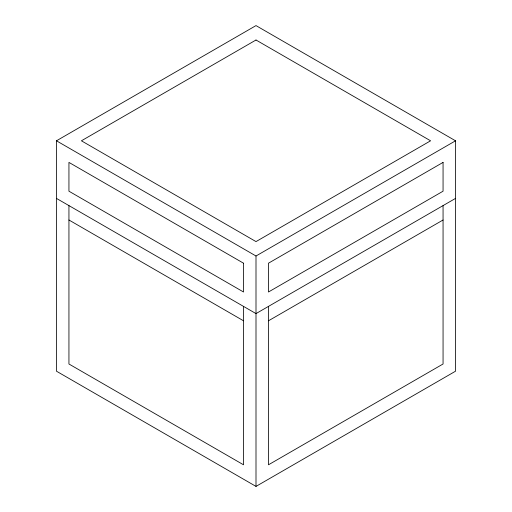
<?xml version="1.0" encoding="UTF-8"?>
<svg xmlns="http://www.w3.org/2000/svg" width="512" height="512" viewBox="0 0 512 512"><rect width="100%" height="100%" fill="white"/><g stroke="black" fill="none" stroke-linecap="round" stroke-linejoin="round"><path stroke-width="0.77" d="M56.467 140.8L256 25.6L455.533 140.8L455.533 371.2L256 486.4L56.467 371.2L56.467 140.8L256 256L455.533 140.8M455.533 198.4L256 313.6L56.467 198.4M268.474 320.8L443.059 220M68.941 220L243.526 320.8M443.059 205.6L443.059 364L268.474 464.8L268.474 306.4M256 256L256 486.4M243.526 306.4L243.526 464.8L68.941 364L68.941 205.6M256 40L81.408 140.8L256 241.6L430.592 140.8L256 40M443.059 162.4L268.474 263.2L268.474 292L443.059 191.2L443.059 162.4M243.526 263.2L68.941 162.4L68.941 191.2L243.526 292L243.526 263.2"/></g></svg>
